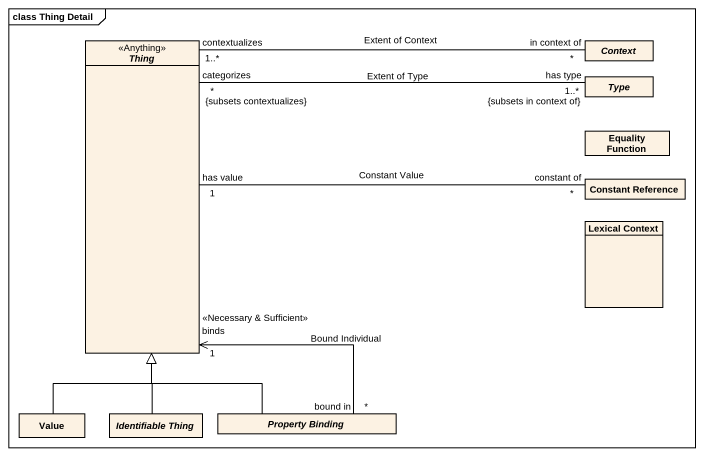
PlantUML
@startuml
mainframe class Thing Detail
hide circle
hide empty members
abstract class Thing <<Anything>>
abstract class Context
abstract class Type
class "Equality Function" as Equality_Function
class "Constant Reference" as Constant_Reference
class "Lexical Context" as Lexical_Context
class Value
abstract class "Identifiable Thing" as Identifiable_Thing
abstract class "Property Binding" as Property_Binding
Context "in context of\n*" -left- "contextualizes\n1..*" Thing : Extent of Context
Type "has type\n1..*\n{subsets in context of}" -left- "categorizes\n*\n{subsets contextualizes}" Thing : Extent of Type
Constant_Reference "constant of\n*" -left- "has value\n1" Thing : Constant Value
Value -up-|> Thing
Identifiable_Thing -up-|> Thing
Property_Binding -up-|> Thing
Property_Binding "bound in\n*" -up-> "binds\n<<Necessary & Sufficient>>\n1" Thing : Bound Individual
@enduml
